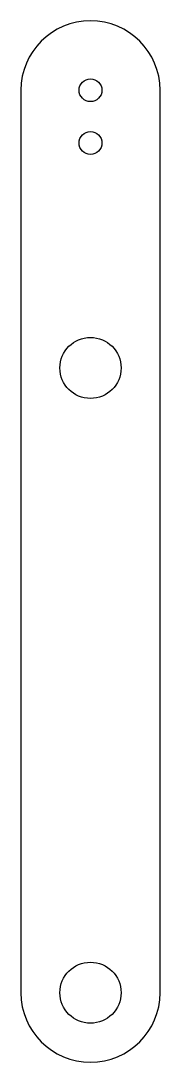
# Model space of a CAD drawing. Header units: metres. Extents: x 2773 to 2823, y -669 to -294.
import ezdxf

# ---------------------------------------------------------------- set-up
doc = ezdxf.new("R2010")
doc.units = ezdxf.units.M

msp = doc.modelspace()

# ---------------------------------------------------------------- linework, layer by layer
at = {"color": 250, "linetype": 'Continuous'}
for p, q in [((2773.22, -319.13), (2773.22, -644.13)), ((2823.22, -644.13), (2823.22, -319.13))]:
    msp.add_line(p, q, dxfattribs=at)
for centre, radius in [((2798.22, -319.13), 4.1), ((2798.22, -338.13), 4.1), ((2798.22, -419.13), 11), ((2798.22, -644.13), 11)]:
    msp.add_circle(centre, radius, dxfattribs=at)
for centre, start, end in [((2798.22, -319.13), 0, 180), ((2798.22, -644.13), 180, 0)]:
    msp.add_arc(centre, 25, start, end, dxfattribs=at)

doc.saveas('drawing.dxf')
